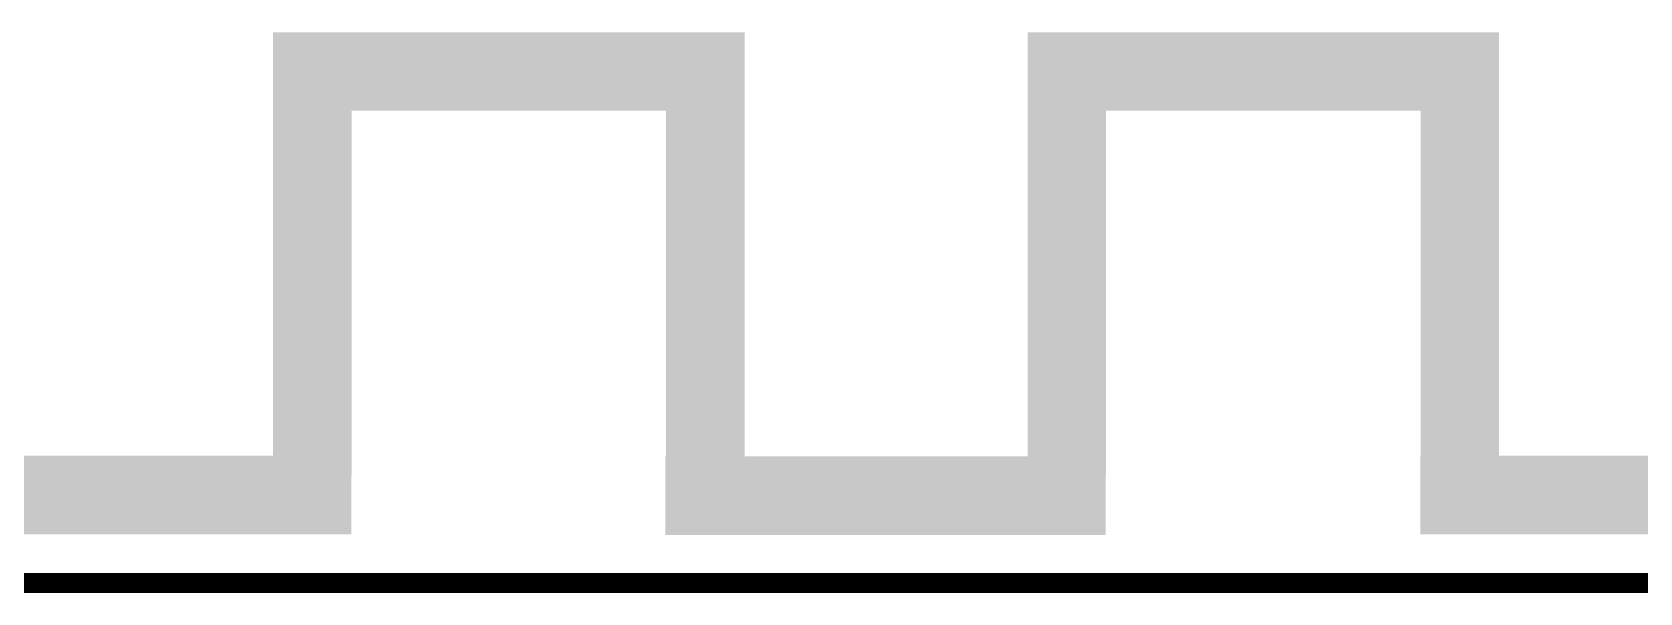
# Model space of a CAD drawing. Header units: millimetres. Extents: x -6 to 110, y 0 to 86.
# Drawn here: x 8 to 18.22, y -0.16 to 3.4 of the extents above; entities that cross this region are included whole.
import ezdxf

# ---------------------------------------------------------------- set-up
doc = ezdxf.new("R2010")
doc.units = ezdxf.units.MM
doc.layers.add('BottomLayer', color=5, linetype='Continuous')
doc.layers.add('Mechanical2', color=216, linetype='Continuous')

# ---------------------------------------------------------------- blocks, each defined once
blk = doc.blocks.new('ESP_P_____A_______B_36')
at = {"layer": 'BottomLayer'}
for points in [[(4.5, -5.029), (5, -5.029), (5, -2.21), (4.5, -2.21)], [(4.873, -2.209), (4.873, -2.709), (7.133, -2.709), (7.133, -2.209)], [(7.5, -2.21), (7, -2.21), (7, -5.029), (7.5, -5.029)], [(9.3, -5.029), (9.8, -5.029), (9.8, -2.21), (9.3, -2.21)], [(9.648, -2.209), (9.648, -2.709), (11.959, -2.709), (11.959, -2.209)], [(12.3, -2.21), (11.8, -2.21), (11.8, -5.055), (12.3, -5.055)], [(-0.002, -4.905), (-0.002, -5.405), (4.998, -5.405), (4.998, -4.905)], [(14.498, -5.405), (14.498, -4.905), (11.798, -4.905), (11.798, -5.405)], [(9.796, -5.409), (9.796, -4.909), (6.996, -4.909), (6.996, -5.409)]]:
    blk.add_hatch(color=5, dxfattribs=at).paths.add_polyline_path(points)

msp = doc.modelspace()

# ---------------------------------------------------------------- linework, layer by layer
at = {"layer": 'Mechanical2', "const_width": 0.127}
msp.add_lwpolyline([(0, -0.101), (37, -0.101)], dxfattribs=at)

# ---------------------------------------------------------------- block references
msp.add_blockref('ESP_P_____A_______B_36', (5.029, 5.613))

doc.saveas('drawing.dxf')
